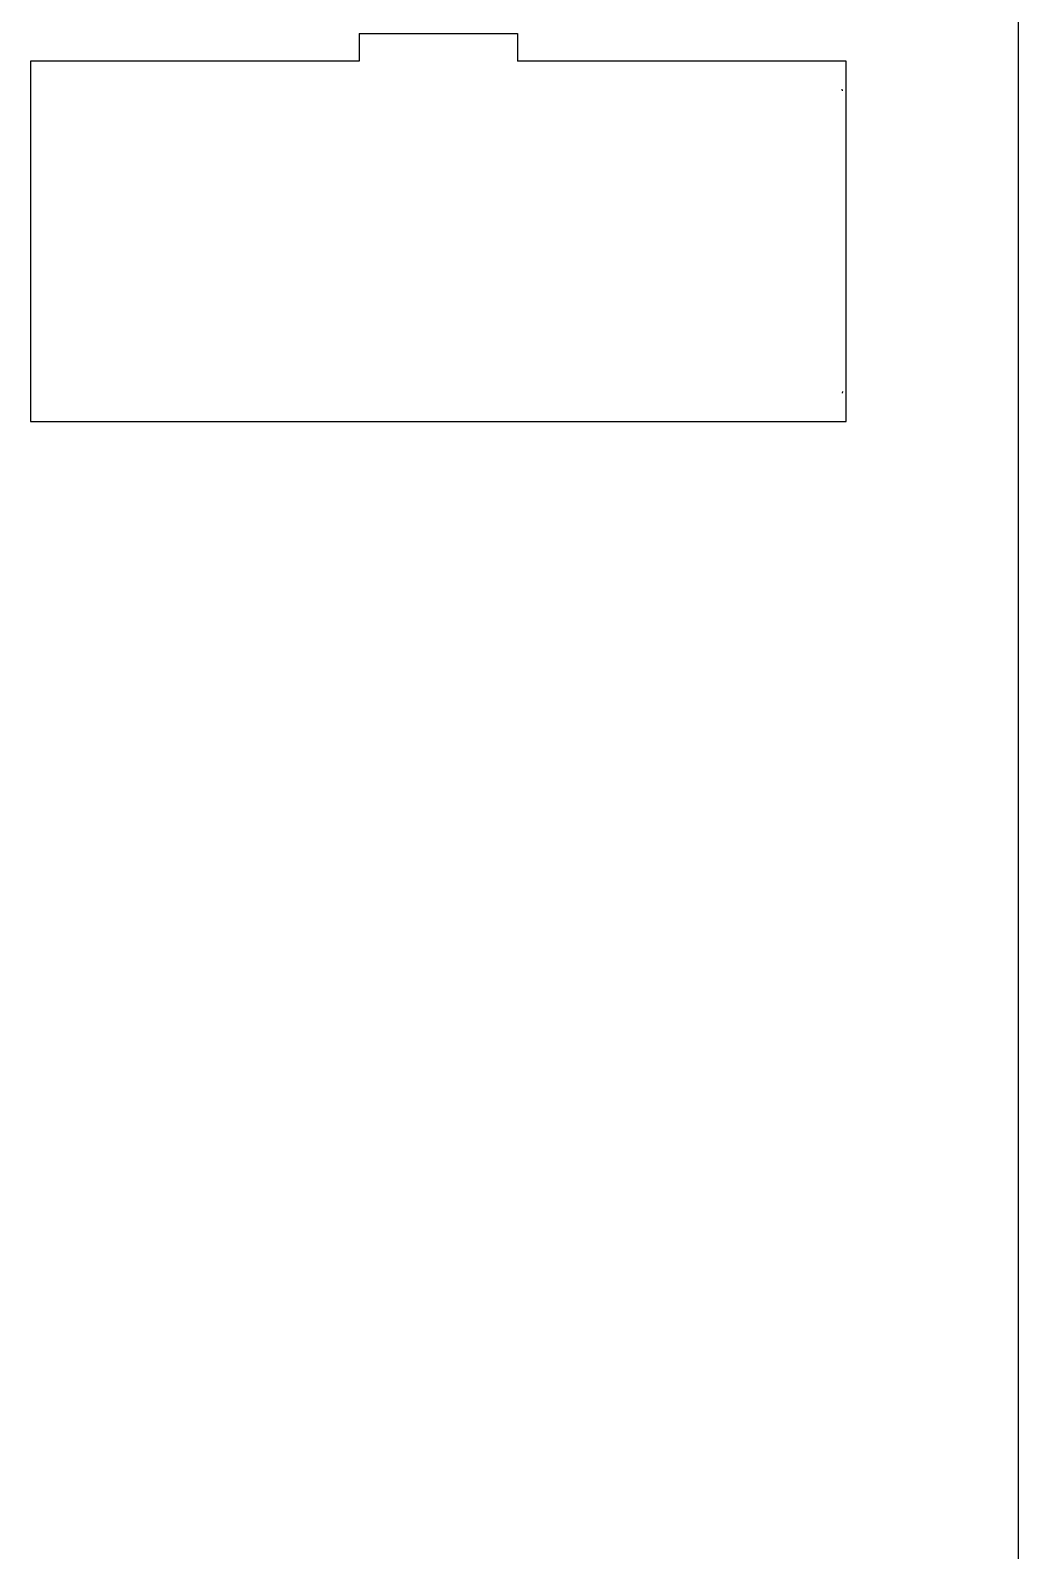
# Model space of a CAD drawing. Extents: x 0 to 420, y 0 to 297.
# Drawn here: x 179.61 to 204.56, y 186.51 to 224.89 of the extents above; entities that cross this region are included whole.
import ezdxf

# ---------------------------------------------------------------- set-up
doc = ezdxf.new("R2010")
doc.units = 0
doc.header["$LTSCALE"] = 23.1
doc.layers.add('10000_FRONT', color=7, linetype='CONTINUOUS')

msp = doc.modelspace()

# ---------------------------------------------------------------- linework, layer by layer
at = {"layer": '10000_FRONT', "color": 7, "linetype": 'CONTINUOUS'}
for p, q in [((204.56, 159.468), (204.56, 247.468)), ((187.91, 224.818), (187.91, 224.118)), ((187.91, 224.818), (191.91, 224.818)), ((191.91, 224.818), (191.91, 224.118)), ((179.61, 224.118), (179.61, 215.018)), ((187.91, 224.118), (179.61, 224.118)), ((200.21, 224.118), (191.91, 224.118)), ((200.21, 215.018), (200.21, 224.118)), ((200.11, 223.364), (200.108, 223.406)), ((200.11, 215.773), (200.108, 215.731)), ((179.61, 215.018), (200.21, 215.018))]:
    msp.add_line(p, q, dxfattribs=at)

doc.saveas('drawing.dxf')
